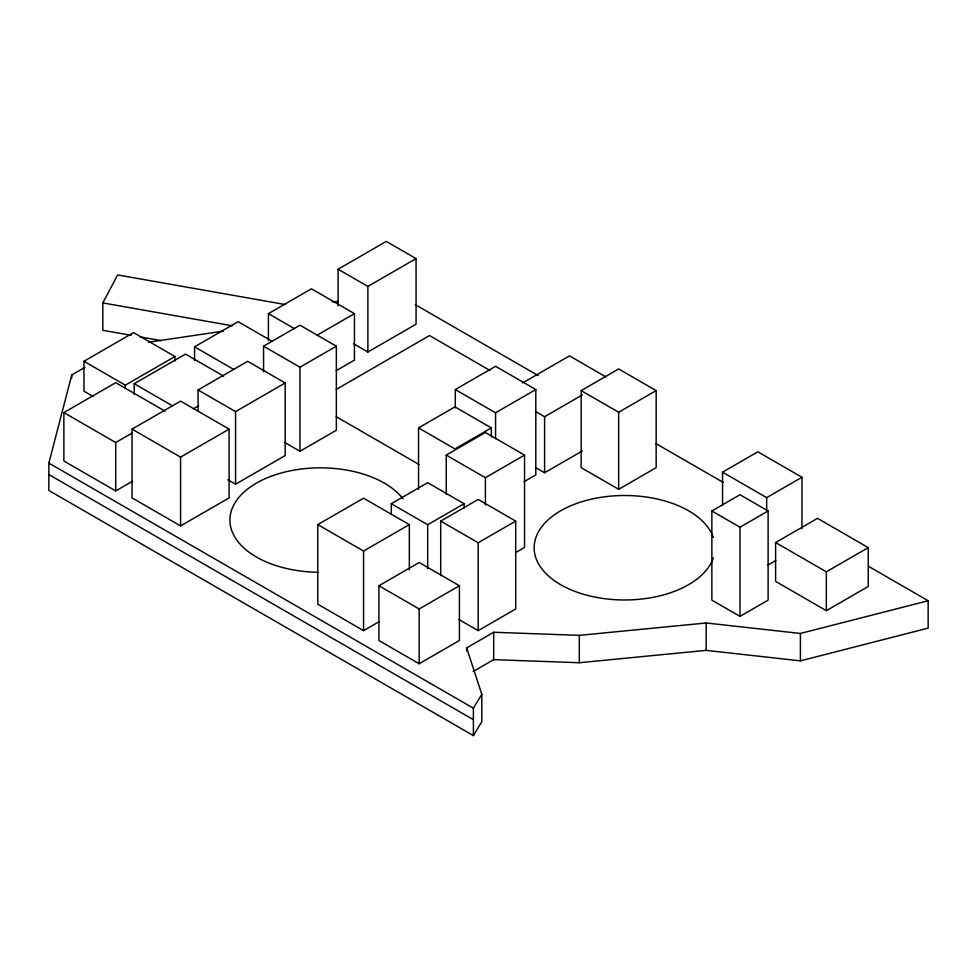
<?xml version="1.0" encoding="UTF-8"?>
<svg xmlns="http://www.w3.org/2000/svg" width="977" height="977" viewBox="0 0 977 977"><rect width="100%" height="100%" fill="white"/><g stroke="black" fill="none" stroke-linecap="round" stroke-linejoin="round"><path stroke-width="1.47" d="M473.1 671.541L493.69 659.646L579.312 662.736L706.2 650.364L800.395 660.855L928.15 628.126L928.15 600.745L800.395 633.462L706.2 622.984L579.312 635.355L493.69 632.266L466.664 647.873L481.795 694.329L481.795 721.71L473.393 735.596L48.85 490.478L48.85 463.098L71.761 374.936L84.828 367.389M131.138 335.306L102.805 330.299L102.805 302.919L117.643 274.928L285.089 304.519M473.393 735.596L473.393 708.203L481.795 694.329M93.01 396.43L83.961 391.203L83.961 361.282L133.593 332.62L174.956 356.507L174.956 360.989M132.554 481.209L115.701 490.93L63.871 460.997L63.871 412.599L115.701 382.679L164.954 411.109M83.961 361.282L125.325 385.158L174.956 356.507M194.557 360.55L194.557 346.835L238.119 321.689L272.058 341.278M134.215 394.354L134.215 383.729L185.496 354.114L223.635 376.133M338.103 305.838L338.103 269.225L386.294 241.404L416.068 258.6L416.068 324.193L367.889 352.013L353.65 343.794M268.419 340.631L268.419 313.641L311.431 288.801L354.443 313.641L354.443 360.122L336.198 370.662M263.558 371.712L263.558 346.2L299.951 325.182L336.357 346.2L336.357 430.259L299.951 451.264L284.356 442.263M338.103 269.225L367.889 286.42L416.068 258.6M198.062 411.146L198.062 389.97L247.694 361.319L285.186 382.972L285.186 455.563L235.555 484.213L227.8 479.744M132.042 429.123L180.574 401.107L229.106 429.123L229.106 497.891L180.574 525.919L132.042 497.891L132.042 429.123L180.574 457.138L229.106 429.123M63.871 412.599L115.701 442.532L132.554 432.811M316.646 335.465L354.443 313.641M193.385 408.789L198.649 405.748M263.558 346.2L299.951 367.205L336.357 346.2M198.062 389.97L235.555 411.622L285.186 382.972M336.247 389.408L429.526 335.551L489.953 370.442M455.294 407.849L455.294 389.554L495.559 366.314L535.811 389.554L535.811 474.895L524.124 481.637M418.547 489.343L418.547 427.902L454.94 406.884L491.346 427.902L491.346 436.89M522.573 382.947L569.469 355.872L605.838 376.866M455.294 389.554L495.559 412.807L535.811 389.554M379.247 621.58L363.554 630.641L317.781 604.213L317.781 524.612L363.554 498.185L409.326 524.612L409.326 569.664M491.346 427.902L454.94 448.919L418.547 427.902M446.233 494.46L446.233 455.099L485.386 432.493L524.551 455.099L524.551 547.438L515.416 552.713M581.156 390.605L618.661 368.952L656.165 390.605L656.165 467.653L618.661 489.306L581.156 467.653L581.156 390.605L618.661 412.245L656.165 390.605M391.288 514.329L391.288 503.705L427.682 482.687L464.087 503.705L464.087 508.26M535.494 411.476L544.592 416.727L582.365 394.916M446.233 455.099L485.386 477.704L524.551 455.099M317.781 524.612L363.554 551.04L409.326 524.612M391.288 503.705L427.682 524.722L464.087 503.705M440.7 575.648L440.7 521.107L478.193 499.455L515.697 521.107L515.697 608.989L478.193 630.641L458.799 619.442M535.494 467.519L544.592 472.758L582.365 450.947M378.905 585.736L419.157 562.496L459.422 585.736L459.422 640.497L419.157 663.749L378.905 640.497L378.905 585.736L419.157 608.976L459.422 585.736M440.7 521.107L478.193 542.76L515.697 521.107M722.553 505.488L722.553 472.172L757.847 451.801L801.958 477.264L801.958 528.752M711.867 510.971L739.992 494.728L768.117 510.971L768.117 600.122L739.992 616.353L711.867 600.122L711.867 510.971L739.992 527.201L768.117 510.971M722.553 472.172L766.664 497.647L801.958 477.264M775.604 542.54L817.517 518.335L868.248 547.633L868.248 586.469L826.334 610.674L775.604 581.376L775.604 542.54L826.334 571.826L868.248 547.633M767.971 565.024L775.823 560.505M148.419 342.255L223.477 331.081M332.217 301.771L338.298 301.417M102.805 302.919L232.563 325.842M140.09 336.894L160.973 340.582M415.298 304.653L538.229 375.62M655.86 443.534L723.273 482.455M868.675 566.404L928.15 600.745M268.419 313.641L294.492 328.687M336.247 416.703L419.011 464.49M194.557 346.835L233.711 369.453M134.215 383.729L172.343 405.748M48.85 463.098L473.393 708.203M48.85 474.566L473.393 719.67M826.334 571.826L826.334 610.674M800.395 633.462L800.395 660.855M766.664 497.647L766.664 511.276M739.992 527.201L739.992 616.353M706.2 622.984L706.2 650.364M618.661 412.245L618.661 489.306M579.312 635.355L579.312 662.736M544.592 416.727L544.592 472.758M495.559 412.807L495.559 438.71M493.69 632.266L493.69 659.646M485.386 477.704L485.386 504.95M478.193 542.76L478.193 630.641M466.664 647.873L466.664 650.914M427.682 524.722L427.682 568.724M419.157 608.976L419.157 663.749M367.889 286.42L367.889 352.013M363.554 551.04L363.554 630.641M299.951 367.205L299.951 451.264M235.555 411.622L235.555 484.213M180.574 457.138L180.574 525.919M125.325 385.158L125.325 388.15M115.701 442.532L115.701 490.93M71.761 374.936L71.761 377.977M317.965 572.278A90.47 52.233 0 0 1 230.572 526.408A90.47 52.233 0 0 1 296.263 469.729A90.47 52.233 0 0 1 403.061 498.856M713.393 557.806A90.47 52.233 0 0 1 574.549 591.244A90.47 52.233 0 0 1 574.158 504.388A90.47 52.233 0 0 1 713.308 537.399"/></g></svg>
